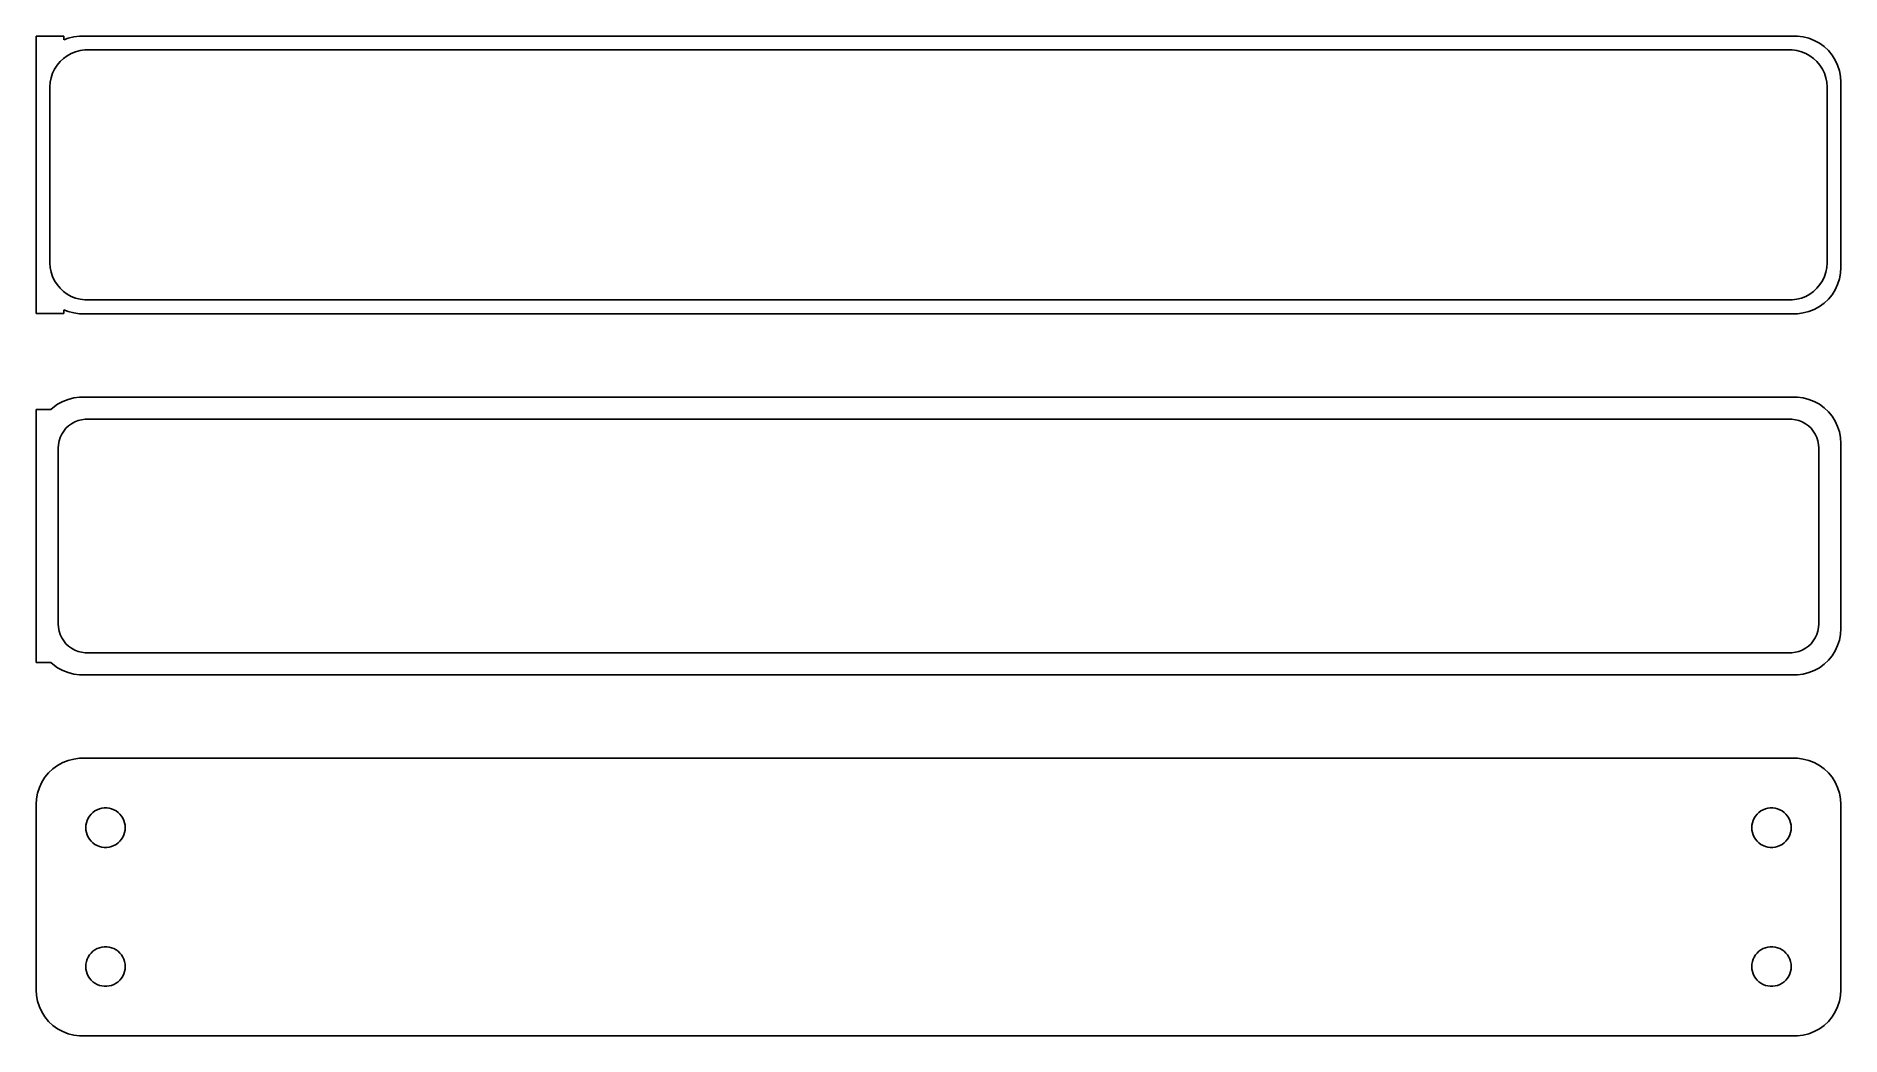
# Model space of a CAD drawing. Header units: metres. Extents: x -98 to 98, y 102 to 210.
import ezdxf

# ---------------------------------------------------------------- set-up
doc = ezdxf.new("R2010")
doc.units = ezdxf.units.M

msp = doc.modelspace()

# ---------------------------------------------------------------- linework, layer by layer
for p, q in [((-94.5, 209.979), (-97.5, 209.979)), ((-97.5, 209.979), (-97.5, 180.021)), ((-94.5, 209.575), (-94.5, 209.979)), ((-94.0451, 209.755), (-94.5, 209.575)), ((-93.4369, 209.911), (-94.0451, 209.755)), ((-92.8139, 209.99), (-93.4369, 209.911)), ((92.8139, 209.99), (-92.8139, 209.99)), ((93.4369, 209.911), (92.8139, 209.99)), ((94.0451, 209.755), (93.4369, 209.911)), ((94.6289, 209.524), (94.0451, 209.755)), ((95.1791, 209.222), (94.6289, 209.524)), ((95.6871, 208.853), (95.1791, 209.222)), ((96.1448, 208.423), (95.6871, 208.853)), ((-95.5052, 206.427), (-95.2361, 206.851)), ((-95.2361, 206.851), (-94.9159, 207.238)), ((-94.9159, 207.238), (-94.5497, 207.582)), ((-94.5497, 207.582), (-94.1433, 207.877)), ((-94.1433, 207.877), (-93.7031, 208.119)), ((-93.7031, 208.119), (-93.2361, 208.304)), ((-93.2361, 208.304), (-92.7495, 208.429)), ((-92.7495, 208.429), (-92.2512, 208.492)), ((-92.2512, 208.492), (92.2512, 208.492)), ((92.2512, 208.492), (92.7495, 208.429)), ((92.7495, 208.429), (93.2361, 208.304)), ((93.2361, 208.304), (93.7031, 208.119)), ((93.7031, 208.119), (94.1433, 207.877)), ((94.1433, 207.877), (94.5497, 207.582)), ((94.5497, 207.582), (94.9159, 207.238)), ((94.9159, 207.238), (95.2361, 206.851)), ((95.2361, 206.851), (95.5052, 206.427)), ((96.5451, 207.939), (96.1448, 208.423)), ((96.8815, 207.409), (96.5451, 207.939)), ((97.1489, 206.841), (96.8815, 207.409)), ((97.3429, 206.243), (97.1489, 206.841)), ((-96, 204.5), (-95.9685, 205.001)), ((-95.9685, 205.001), (-95.8743, 205.495)), ((-95.8743, 205.495), (-95.7191, 205.972)), ((-95.7191, 205.972), (-95.5052, 206.427)), ((95.5052, 206.427), (95.7191, 205.972)), ((95.7191, 205.972), (95.8743, 205.495)), ((95.8743, 205.495), (95.9685, 205.001)), ((95.9685, 205.001), (96, 204.5)), ((97.4606, 205.627), (97.3429, 206.243)), ((97.5, 205), (97.4606, 205.627)), ((97.5, 185), (97.5, 205)), ((-96, 185.5), (-96, 204.5)), ((96, 204.5), (96, 185.5)), ((-95.9685, 184.999), (-96, 185.5)), ((96, 185.5), (95.9685, 184.999)), ((-95.8743, 184.505), (-95.9685, 184.999)), ((-95.7191, 184.028), (-95.8743, 184.505)), ((-95.5052, 183.573), (-95.7191, 184.028)), ((-95.2361, 183.149), (-95.5052, 183.573)), ((95.5052, 183.573), (95.2361, 183.149)), ((95.7191, 184.028), (95.5052, 183.573)), ((95.8743, 184.505), (95.7191, 184.028)), ((95.9685, 184.999), (95.8743, 184.505)), ((97.1489, 183.159), (97.3429, 183.757)), ((97.3429, 183.757), (97.4606, 184.373)), ((97.4606, 184.373), (97.5, 185)), ((-94.9159, 182.762), (-95.2361, 183.149)), ((-94.5497, 182.418), (-94.9159, 182.762)), ((-94.1433, 182.123), (-94.5497, 182.418)), ((-93.7031, 181.881), (-94.1433, 182.123)), ((-93.2361, 181.696), (-93.7031, 181.881)), ((-92.7495, 181.571), (-93.2361, 181.696)), ((-92.2512, 181.508), (-92.7495, 181.571)), ((92.2512, 181.508), (-92.2512, 181.508)), ((92.7495, 181.571), (92.2512, 181.508)), ((93.2361, 181.696), (92.7495, 181.571)), ((93.7031, 181.881), (93.2361, 181.696)), ((94.1433, 182.123), (93.7031, 181.881)), ((94.5497, 182.418), (94.1433, 182.123)), ((94.9159, 182.762), (94.5497, 182.418)), ((95.2361, 183.149), (94.9159, 182.762)), ((95.6871, 181.147), (96.1448, 181.577)), ((96.1448, 181.577), (96.5451, 182.061)), ((96.5451, 182.061), (96.8815, 182.591)), ((96.8815, 182.591), (97.1489, 183.159)), ((-97.5, 180.021), (-94.5, 180.021)), ((-94.5, 180.021), (-94.5, 180.425)), ((-94.5, 180.425), (-94.0451, 180.245)), ((-94.0451, 180.245), (-93.4369, 180.089)), ((-93.4369, 180.089), (-92.8139, 180.01)), ((-92.8139, 180.01), (92.8139, 180.01)), ((92.8139, 180.01), (93.4369, 180.089)), ((93.4369, 180.089), (94.0451, 180.245)), ((94.0451, 180.245), (94.6289, 180.476)), ((94.6289, 180.476), (95.1791, 180.778)), ((95.1791, 180.778), (95.6871, 181.147)), ((-95.9, 169.653), (-97.5, 169.653)), ((-97.5, 169.653), (-97.5, 142.347)), ((-95.6871, 169.853), (-95.9, 169.653)), ((-95.1791, 170.222), (-95.6871, 169.853)), ((-94.6289, 170.524), (-95.1791, 170.222)), ((-94.0451, 170.755), (-94.6289, 170.524)), ((-93.4369, 170.911), (-94.0451, 170.755)), ((-92.8139, 170.99), (-93.4369, 170.911)), ((92.8139, 170.99), (-92.8139, 170.99)), ((93.4369, 170.911), (92.8139, 170.99)), ((94.0451, 170.755), (93.4369, 170.911)), ((94.6289, 170.524), (94.0451, 170.755)), ((95.1791, 170.222), (94.6289, 170.524)), ((95.6871, 169.853), (95.1791, 170.222)), ((96.1448, 169.423), (95.6871, 169.853)), ((-94.2692, 167.631), (-93.9843, 167.899)), ((-93.9843, 167.899), (-93.668, 168.128)), ((-93.668, 168.128), (-93.3254, 168.317)), ((-93.3254, 168.317), (-92.9619, 168.461)), ((-92.9619, 168.461), (-92.5833, 168.558)), ((-92.5833, 168.558), (-92.1955, 168.607)), ((-92.1955, 168.607), (92.1955, 168.607)), ((92.1955, 168.607), (92.5833, 168.558)), ((92.5833, 168.558), (92.9619, 168.461)), ((92.9619, 168.461), (93.3254, 168.317)), ((93.3254, 168.317), (93.668, 168.128)), ((93.668, 168.128), (93.9843, 167.899)), ((93.9843, 167.899), (94.2692, 167.631)), ((96.5451, 168.939), (96.1448, 169.423)), ((96.8815, 168.409), (96.5451, 168.939)), ((97.1489, 167.841), (96.8815, 168.409)), ((97.3429, 167.243), (97.1489, 167.841)), ((-95.1129, 165.5), (-95.0884, 165.89)), ((-95.0884, 165.89), (-95.0151, 166.274)), ((-95.0151, 166.274), (-94.8943, 166.646)), ((-94.8943, 166.646), (-94.7279, 167)), ((-94.7279, 167), (-94.5184, 167.33)), ((-94.5184, 167.33), (-94.2692, 167.631)), ((94.2692, 167.631), (94.5184, 167.33)), ((94.5184, 167.33), (94.7279, 167)), ((94.7279, 167), (94.8943, 166.646)), ((94.8943, 166.646), (95.0151, 166.274)), ((95.0151, 166.274), (95.0884, 165.89)), ((95.0884, 165.89), (95.1129, 165.5)), ((97.4606, 166.627), (97.3429, 167.243)), ((97.5, 166), (97.4606, 166.627)), ((97.5, 146), (97.5, 166)), ((-95.1129, 146.5), (-95.1129, 165.5)), ((95.1129, 165.5), (95.1129, 146.5)), ((-95.0884, 146.11), (-95.1129, 146.5)), ((95.1129, 146.5), (95.0884, 146.11)), ((-95.0151, 145.726), (-95.0884, 146.11)), ((-94.8943, 145.354), (-95.0151, 145.726)), ((-94.7279, 145), (-94.8943, 145.354)), ((-94.5184, 144.67), (-94.7279, 145)), ((-94.2692, 144.369), (-94.5184, 144.67)), ((-93.9843, 144.101), (-94.2692, 144.369)), ((94.2692, 144.369), (93.9843, 144.101)), ((94.5184, 144.67), (94.2692, 144.369)), ((94.7279, 145), (94.5184, 144.67)), ((94.8943, 145.354), (94.7279, 145)), ((95.0151, 145.726), (94.8943, 145.354)), ((95.0884, 146.11), (95.0151, 145.726)), ((97.1489, 144.159), (97.3429, 144.757)), ((97.3429, 144.757), (97.4606, 145.373)), ((97.4606, 145.373), (97.5, 146)), ((-93.668, 143.872), (-93.9843, 144.101)), ((-93.3254, 143.683), (-93.668, 143.872)), ((-92.9619, 143.539), (-93.3254, 143.683)), ((-92.5833, 143.442), (-92.9619, 143.539)), ((-92.1955, 143.393), (-92.5833, 143.442)), ((92.1955, 143.393), (-92.1955, 143.393)), ((92.5833, 143.442), (92.1955, 143.393)), ((92.9619, 143.539), (92.5833, 143.442)), ((93.3254, 143.683), (92.9619, 143.539)), ((93.668, 143.872), (93.3254, 143.683)), ((93.9843, 144.101), (93.668, 143.872)), ((95.6871, 142.147), (96.1448, 142.577)), ((96.1448, 142.577), (96.5451, 143.061)), ((96.5451, 143.061), (96.8815, 143.591)), ((96.8815, 143.591), (97.1489, 144.159)), ((-97.5, 142.347), (-95.9, 142.347)), ((-95.9, 142.347), (-95.6871, 142.147)), ((-95.6871, 142.147), (-95.1791, 141.778)), ((-95.1791, 141.778), (-94.6289, 141.476)), ((-94.6289, 141.476), (-94.0451, 141.245)), ((-94.0451, 141.245), (-93.4369, 141.089)), ((-93.4369, 141.089), (-92.8139, 141.01)), ((-92.8139, 141.01), (92.8139, 141.01)), ((92.8139, 141.01), (93.4369, 141.089)), ((93.4369, 141.089), (94.0451, 141.245)), ((94.0451, 141.245), (94.6289, 141.476)), ((94.6289, 141.476), (95.1791, 141.778)), ((95.1791, 141.778), (95.6871, 142.147)), ((-95.6871, 130.853), (-96.1448, 130.423)), ((-95.1791, 131.222), (-95.6871, 130.853)), ((-94.6289, 131.524), (-95.1791, 131.222)), ((-94.0451, 131.755), (-94.6289, 131.524)), ((-93.4369, 131.911), (-94.0451, 131.755)), ((-92.8139, 131.99), (-93.4369, 131.911)), ((92.8139, 131.99), (-92.8139, 131.99)), ((93.4369, 131.911), (92.8139, 131.99)), ((94.0451, 131.755), (93.4369, 131.911)), ((94.6289, 131.524), (94.0451, 131.755)), ((95.1791, 131.222), (94.6289, 131.524)), ((95.6871, 130.853), (95.1791, 131.222)), ((96.1448, 130.423), (95.6871, 130.853)), ((-97.1489, 128.841), (-97.3429, 128.243)), ((-96.8815, 129.409), (-97.1489, 128.841)), ((-96.5451, 129.939), (-96.8815, 129.409)), ((-96.1448, 130.423), (-96.5451, 129.939)), ((96.5451, 129.939), (96.1448, 130.423)), ((96.8815, 129.409), (96.5451, 129.939)), ((97.1489, 128.841), (96.8815, 129.409)), ((97.3429, 128.243), (97.1489, 128.841)), ((-97.4606, 127.627), (-97.5, 127)), ((-97.5, 127), (-97.5, 107)), ((-97.3429, 128.243), (-97.4606, 127.627)), ((97.4606, 127.627), (97.3429, 128.243)), ((97.5, 127), (97.4606, 127.627)), ((97.5, 107), (97.5, 127)), ((-92.1185, 124.768), (-92.0682, 125.031)), ((-92.0682, 125.031), (-91.9853, 125.286)), ((-91.9853, 125.286), (-91.8712, 125.529)), ((-91.8712, 125.529), (-91.7275, 125.755)), ((-91.7275, 125.755), (-91.5566, 125.962)), ((-91.5566, 125.962), (-91.3611, 126.145)), ((-91.3611, 126.145), (-91.1441, 126.303)), ((-91.1441, 126.303), (-90.9092, 126.432)), ((-90.9092, 126.432), (-90.6598, 126.531)), ((-90.6598, 126.531), (-90.4001, 126.597)), ((-90.4001, 126.597), (-90.1341, 126.631)), ((-90.1341, 126.631), (-89.8659, 126.631)), ((-89.8659, 126.631), (-89.5999, 126.597)), ((-89.5999, 126.597), (-89.3401, 126.531)), ((-89.3401, 126.531), (-89.0908, 126.432)), ((-89.0908, 126.432), (-88.8559, 126.303)), ((-88.8559, 126.303), (-88.6389, 126.145)), ((-88.6389, 126.145), (-88.4434, 125.962)), ((-88.4434, 125.962), (-88.2725, 125.755)), ((-88.2725, 125.755), (-88.1288, 125.529)), ((-88.1288, 125.529), (-88.0146, 125.286)), ((-88.0146, 125.286), (-87.9318, 125.031)), ((-87.9318, 125.031), (-87.8815, 124.768)), ((87.8815, 124.768), (87.9318, 125.031)), ((87.9318, 125.031), (88.0146, 125.286)), ((88.0146, 125.286), (88.1288, 125.529)), ((88.1288, 125.529), (88.2725, 125.755)), ((88.2725, 125.755), (88.4434, 125.962)), ((88.4434, 125.962), (88.6389, 126.145)), ((88.6389, 126.145), (88.8559, 126.303)), ((88.8559, 126.303), (89.0908, 126.432)), ((89.0908, 126.432), (89.3401, 126.531)), ((89.3401, 126.531), (89.5999, 126.597)), ((89.5999, 126.597), (89.8659, 126.631)), ((89.8659, 126.631), (90.1341, 126.631)), ((90.1341, 126.631), (90.4001, 126.597)), ((90.4001, 126.597), (90.6598, 126.531)), ((90.6598, 126.531), (90.9092, 126.432)), ((90.9092, 126.432), (91.1441, 126.303)), ((91.1441, 126.303), (91.3611, 126.145)), ((91.3611, 126.145), (91.5566, 125.962)), ((91.5566, 125.962), (91.7275, 125.755)), ((91.7275, 125.755), (91.8712, 125.529)), ((91.8712, 125.529), (91.9853, 125.286)), ((91.9853, 125.286), (92.0682, 125.031)), ((92.0682, 125.031), (92.1185, 124.768)), ((-92.1353, 124.5), (-92.1185, 124.768)), ((-92.1185, 124.232), (-92.1353, 124.5)), ((-92.0682, 123.969), (-92.1185, 124.232)), ((-91.9853, 123.714), (-92.0682, 123.969)), ((-91.8712, 123.471), (-91.9853, 123.714)), ((-91.7275, 123.245), (-91.8712, 123.471)), ((-91.5566, 123.038), (-91.7275, 123.245)), ((-91.3611, 122.855), (-91.5566, 123.038)), ((-91.1441, 122.697), (-91.3611, 122.855)), ((-88.6389, 122.855), (-88.8559, 122.697)), ((-88.4434, 123.038), (-88.6389, 122.855)), ((-88.2725, 123.245), (-88.4434, 123.038)), ((-88.1288, 123.471), (-88.2725, 123.245)), ((-88.0146, 123.714), (-88.1288, 123.471)), ((-87.9318, 123.969), (-88.0146, 123.714)), ((-87.8815, 124.232), (-87.9318, 123.969)), ((-87.8815, 124.768), (-87.8647, 124.5)), ((-87.8647, 124.5), (-87.8815, 124.232)), ((87.8647, 124.5), (87.8815, 124.768)), ((87.8815, 124.232), (87.8647, 124.5)), ((87.9318, 123.969), (87.8815, 124.232)), ((88.0146, 123.714), (87.9318, 123.969)), ((88.1288, 123.471), (88.0146, 123.714)), ((88.2725, 123.245), (88.1288, 123.471)), ((88.4434, 123.038), (88.2725, 123.245)), ((88.6389, 122.855), (88.4434, 123.038)), ((88.8559, 122.697), (88.6389, 122.855)), ((91.3611, 122.855), (91.1441, 122.697)), ((91.5566, 123.038), (91.3611, 122.855)), ((91.7275, 123.245), (91.5566, 123.038)), ((91.8712, 123.471), (91.7275, 123.245)), ((91.9853, 123.714), (91.8712, 123.471)), ((92.0682, 123.969), (91.9853, 123.714)), ((92.1185, 124.232), (92.0682, 123.969)), ((92.1185, 124.768), (92.1353, 124.5)), ((92.1353, 124.5), (92.1185, 124.232)), ((-90.9092, 122.568), (-91.1441, 122.697)), ((-90.6598, 122.469), (-90.9092, 122.568)), ((-90.4001, 122.403), (-90.6598, 122.469)), ((-90.1341, 122.369), (-90.4001, 122.403)), ((-89.8659, 122.369), (-90.1341, 122.369)), ((-89.5999, 122.403), (-89.8659, 122.369)), ((-89.3401, 122.469), (-89.5999, 122.403)), ((-89.0908, 122.568), (-89.3401, 122.469)), ((-88.8559, 122.697), (-89.0908, 122.568)), ((89.0908, 122.568), (88.8559, 122.697)), ((89.3401, 122.469), (89.0908, 122.568)), ((89.5999, 122.403), (89.3401, 122.469)), ((89.8659, 122.369), (89.5999, 122.403)), ((90.1341, 122.369), (89.8659, 122.369)), ((90.4001, 122.403), (90.1341, 122.369)), ((90.6598, 122.469), (90.4001, 122.403)), ((90.9092, 122.568), (90.6598, 122.469)), ((91.1441, 122.697), (90.9092, 122.568)), ((-91.3611, 111.145), (-91.1441, 111.303)), ((-91.1441, 111.303), (-90.9092, 111.432)), ((-90.9092, 111.432), (-90.6598, 111.531)), ((-90.6598, 111.531), (-90.4001, 111.597)), ((-90.4001, 111.597), (-90.1341, 111.631)), ((-90.1341, 111.631), (-89.8659, 111.631)), ((-89.8659, 111.631), (-89.5999, 111.597)), ((-89.5999, 111.597), (-89.3401, 111.531)), ((-89.3401, 111.531), (-89.0908, 111.432)), ((-89.0908, 111.432), (-88.8559, 111.303)), ((-88.8559, 111.303), (-88.6389, 111.145)), ((88.6389, 111.145), (88.8559, 111.303)), ((88.8559, 111.303), (89.0908, 111.432)), ((89.0908, 111.432), (89.3401, 111.531)), ((89.3401, 111.531), (89.5999, 111.597)), ((89.5999, 111.597), (89.8659, 111.631)), ((89.8659, 111.631), (90.1341, 111.631)), ((90.1341, 111.631), (90.4001, 111.597)), ((90.4001, 111.597), (90.6598, 111.531)), ((90.6598, 111.531), (90.9092, 111.432)), ((90.9092, 111.432), (91.1441, 111.303)), ((91.1441, 111.303), (91.3611, 111.145)), ((-92.1353, 109.5), (-92.1185, 109.768)), ((-92.1185, 109.232), (-92.1353, 109.5)), ((-92.1185, 109.768), (-92.0682, 110.031)), ((-92.0682, 108.969), (-92.1185, 109.232)), ((-92.0682, 110.031), (-91.9853, 110.286)), ((-91.9853, 110.286), (-91.8712, 110.529)), ((-91.8712, 110.529), (-91.7275, 110.755)), ((-91.7275, 110.755), (-91.5566, 110.962)), ((-91.5566, 110.962), (-91.3611, 111.145)), ((-88.6389, 111.145), (-88.4434, 110.962)), ((-88.4434, 110.962), (-88.2725, 110.755)), ((-88.2725, 110.755), (-88.1288, 110.529)), ((-88.1288, 110.529), (-88.0146, 110.286)), ((-88.0146, 110.286), (-87.9318, 110.031)), ((-87.9318, 110.031), (-87.8815, 109.768)), ((-87.8815, 109.232), (-87.9318, 108.969)), ((-87.8815, 109.768), (-87.8647, 109.5)), ((-87.8647, 109.5), (-87.8815, 109.232)), ((87.8647, 109.5), (87.8815, 109.768)), ((87.8815, 109.232), (87.8647, 109.5)), ((87.8815, 109.768), (87.9318, 110.031)), ((87.9318, 108.969), (87.8815, 109.232)), ((87.9318, 110.031), (88.0146, 110.286)), ((88.0146, 110.286), (88.1288, 110.529)), ((88.1288, 110.529), (88.2725, 110.755)), ((88.2725, 110.755), (88.4434, 110.962)), ((88.4434, 110.962), (88.6389, 111.145)), ((91.3611, 111.145), (91.5566, 110.962)), ((91.5566, 110.962), (91.7275, 110.755)), ((91.7275, 110.755), (91.8712, 110.529)), ((91.8712, 110.529), (91.9853, 110.286)), ((91.9853, 110.286), (92.0682, 110.031)), ((92.0682, 110.031), (92.1185, 109.768)), ((92.1185, 109.232), (92.0682, 108.969)), ((92.1185, 109.768), (92.1353, 109.5)), ((92.1353, 109.5), (92.1185, 109.232)), ((-91.9853, 108.714), (-92.0682, 108.969)), ((-91.8712, 108.471), (-91.9853, 108.714)), ((-91.7275, 108.245), (-91.8712, 108.471)), ((-91.5566, 108.038), (-91.7275, 108.245)), ((-91.3611, 107.855), (-91.5566, 108.038)), ((-91.1441, 107.697), (-91.3611, 107.855)), ((-90.9092, 107.568), (-91.1441, 107.697)), ((-90.6598, 107.469), (-90.9092, 107.568)), ((-90.4001, 107.403), (-90.6598, 107.469)), ((-90.1341, 107.369), (-90.4001, 107.403)), ((-89.8659, 107.369), (-90.1341, 107.369)), ((-89.5999, 107.403), (-89.8659, 107.369)), ((-89.3401, 107.469), (-89.5999, 107.403)), ((-89.0908, 107.568), (-89.3401, 107.469)), ((-88.8559, 107.697), (-89.0908, 107.568)), ((-88.6389, 107.855), (-88.8559, 107.697)), ((-88.4434, 108.038), (-88.6389, 107.855)), ((-88.2725, 108.245), (-88.4434, 108.038)), ((-88.1288, 108.471), (-88.2725, 108.245)), ((-88.0146, 108.714), (-88.1288, 108.471)), ((-87.9318, 108.969), (-88.0146, 108.714)), ((88.0146, 108.714), (87.9318, 108.969)), ((88.1288, 108.471), (88.0146, 108.714)), ((88.2725, 108.245), (88.1288, 108.471)), ((88.4434, 108.038), (88.2725, 108.245)), ((88.6389, 107.855), (88.4434, 108.038)), ((88.8559, 107.697), (88.6389, 107.855)), ((89.0908, 107.568), (88.8559, 107.697)), ((89.3401, 107.469), (89.0908, 107.568)), ((89.5999, 107.403), (89.3401, 107.469)), ((89.8659, 107.369), (89.5999, 107.403)), ((90.1341, 107.369), (89.8659, 107.369)), ((90.4001, 107.403), (90.1341, 107.369)), ((90.6598, 107.469), (90.4001, 107.403)), ((90.9092, 107.568), (90.6598, 107.469)), ((91.1441, 107.697), (90.9092, 107.568)), ((91.3611, 107.855), (91.1441, 107.697)), ((91.5566, 108.038), (91.3611, 107.855)), ((91.7275, 108.245), (91.5566, 108.038)), ((91.8712, 108.471), (91.7275, 108.245)), ((91.9853, 108.714), (91.8712, 108.471)), ((92.0682, 108.969), (91.9853, 108.714)), ((-97.5, 107), (-97.4606, 106.373)), ((-97.4606, 106.373), (-97.3429, 105.757)), ((-97.3429, 105.757), (-97.1489, 105.159)), ((97.1489, 105.159), (97.3429, 105.757)), ((97.3429, 105.757), (97.4606, 106.373)), ((97.4606, 106.373), (97.5, 107)), ((-97.1489, 105.159), (-96.8815, 104.591)), ((-96.8815, 104.591), (-96.5451, 104.061)), ((-96.5451, 104.061), (-96.1448, 103.577)), ((-96.1448, 103.577), (-95.6871, 103.147)), ((95.6871, 103.147), (96.1448, 103.577)), ((96.1448, 103.577), (96.5451, 104.061)), ((96.5451, 104.061), (96.8815, 104.591)), ((96.8815, 104.591), (97.1489, 105.159)), ((-95.6871, 103.147), (-95.1791, 102.778)), ((-95.1791, 102.778), (-94.6289, 102.476)), ((-94.6289, 102.476), (-94.0451, 102.245)), ((-94.0451, 102.245), (-93.4369, 102.089)), ((-93.4369, 102.089), (-92.8139, 102.01)), ((-92.8139, 102.01), (92.8139, 102.01)), ((92.8139, 102.01), (93.4369, 102.089)), ((93.4369, 102.089), (94.0451, 102.245)), ((94.0451, 102.245), (94.6289, 102.476)), ((94.6289, 102.476), (95.1791, 102.778)), ((95.1791, 102.778), (95.6871, 103.147))]:
    msp.add_line(p, q)

doc.saveas('drawing.dxf')
